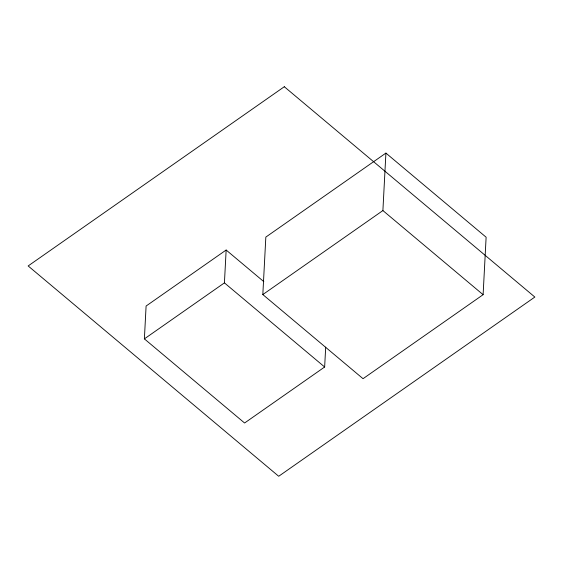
<?xml version="1.0" encoding="UTF-8"?>
<svg xmlns="http://www.w3.org/2000/svg" width="563" height="563" viewBox="0 0 563 563"><rect width="100%" height="100%" fill="white"/><g stroke="black" fill="none" stroke-linecap="round" stroke-linejoin="round"><path stroke-width="0.84" d="M325.688 347.118L324.647 366.999L244.595 423.003L144.381 338.877L146.099 306.033L226.15 250.028L263.815 281.648M144.381 338.877L224.426 282.872L226.15 250.028M262.822 294.569L265.835 237.093L385.908 153.087L486.122 237.213L483.11 294.688L363.044 378.695L262.822 294.569L382.896 210.562L385.908 153.087M382.896 210.562L483.11 294.688M224.426 282.872L324.647 366.999M284.301 86.73L28.15 265.947L278.699 476.27L534.85 297.053L284.301 86.73"/></g></svg>
